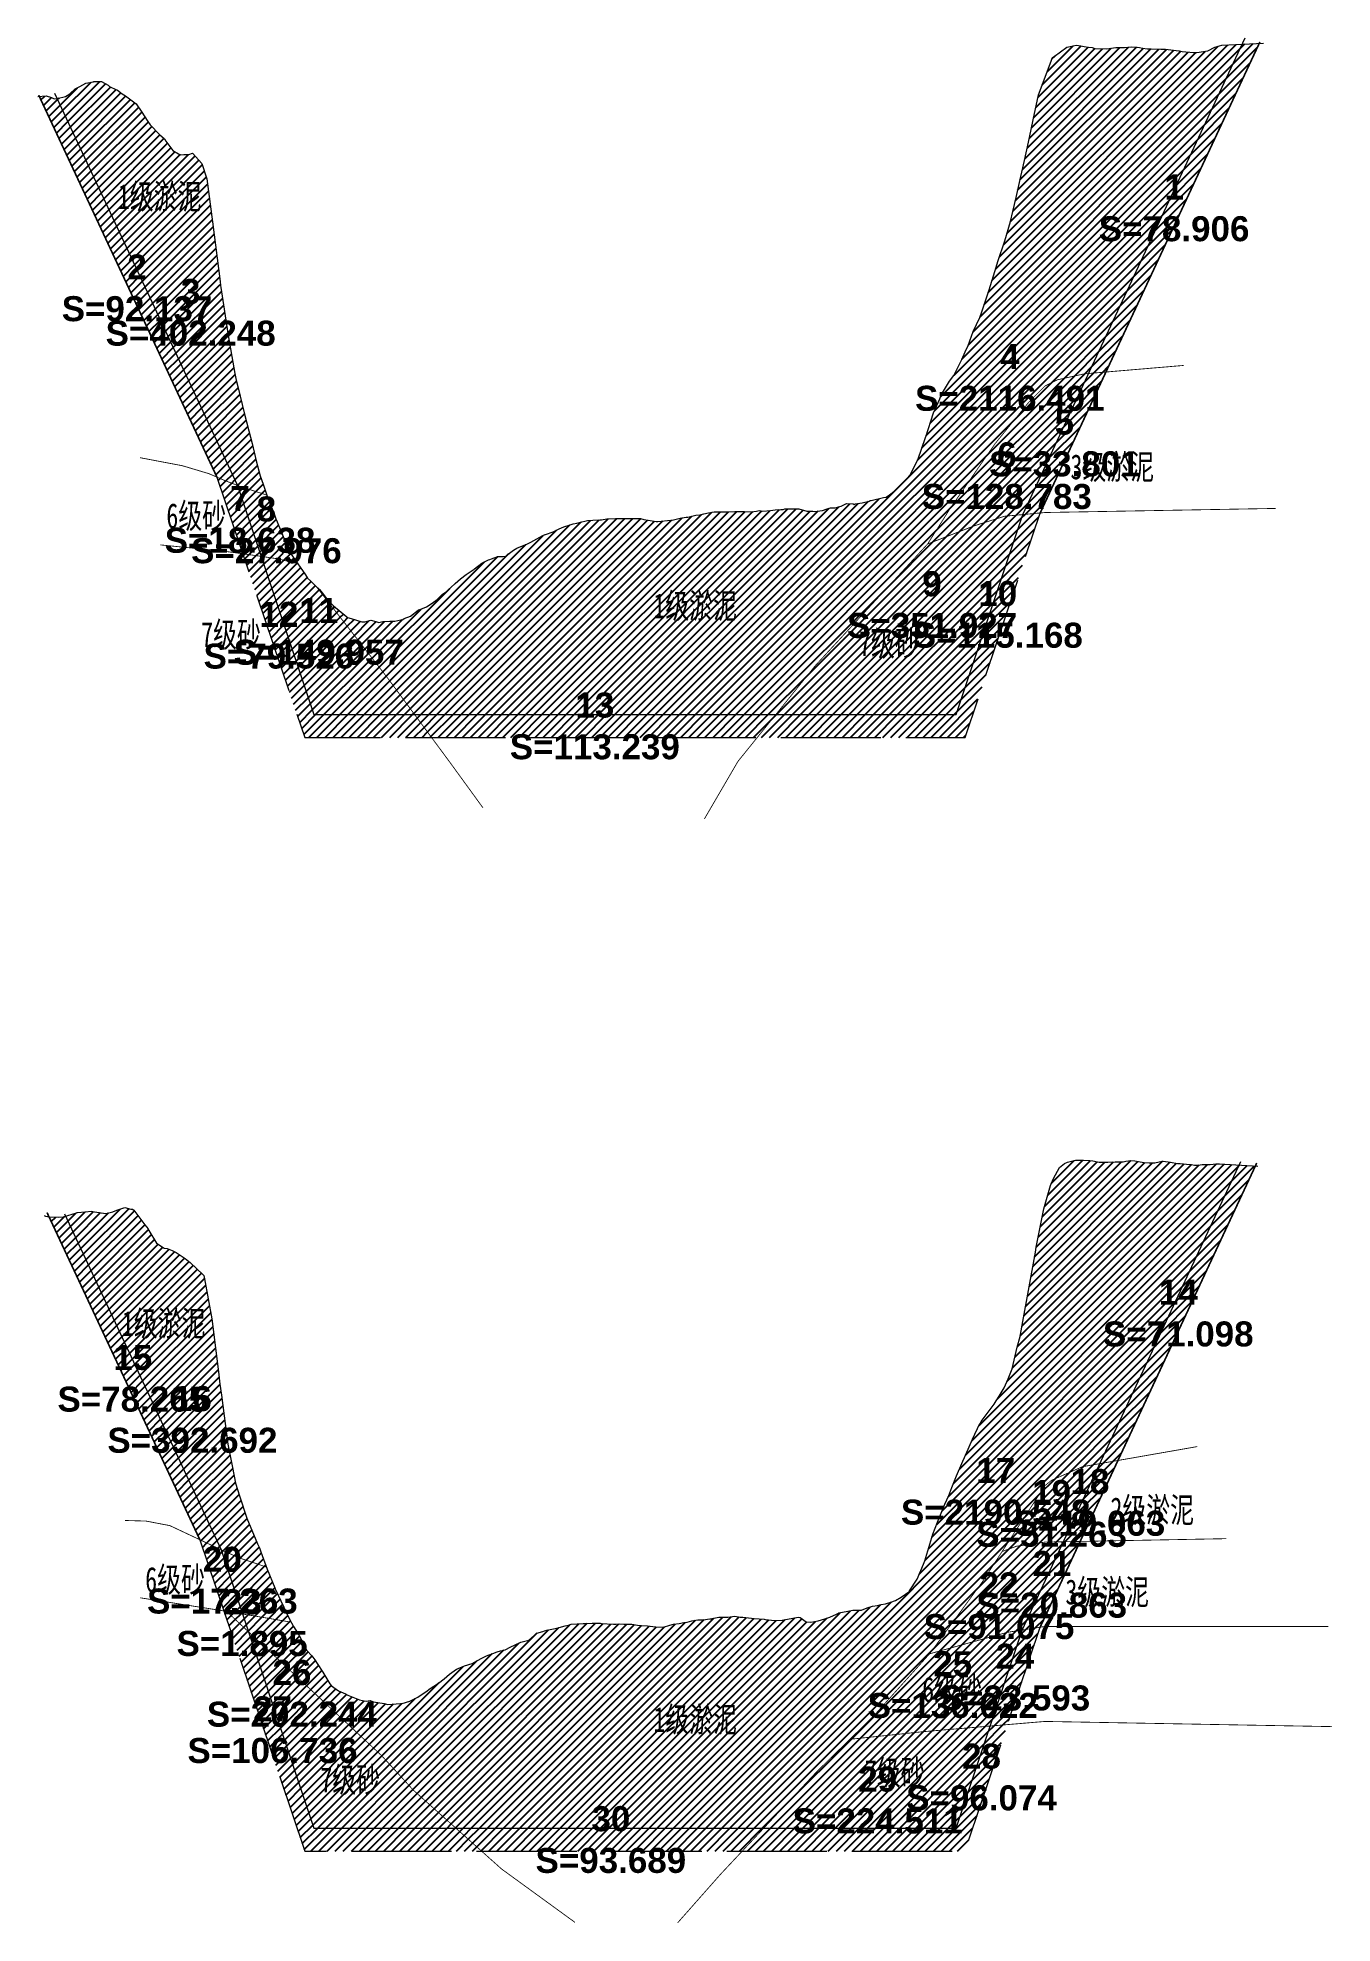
# Model space of a CAD drawing. Extents: x 1318 to 1474, y -1601 to -1375.
import ezdxf
from ezdxf.enums import TextEntityAlignment as Align

# ---------------------------------------------------------------- set-up
doc = ezdxf.new("R2010")
doc.units = 0
doc.header["$MEASUREMENT"] = 0
doc.linetypes.add('ACAD_ISO02W100', pattern=[15, 12, -3])
doc.linetypes.add('ACAD_ISO05W100', pattern=[33, 24, -3, 0, -3, 0, -3])
for name, color, linetype in [('地质分层', 6, 'CONTINUOUS'), ('开挖线', 4, 'CONTINUOUS'), ('断面线', 5, 'CONTINUOUS'), ('超挖线', 3, 'CONTINUOUS')]:
    doc.layers.add(name, color=color, linetype=linetype)
doc.styles.get("Standard").update_dxf_attribs({"font": 'txt', "height": 2.5})
doc.styles.add('仿宋GB2312', font='仿宋_GB2312.ttf', dxfattribs={"width": 0.7, "height": 2.5})
doc.styles.add('仿宋体', font='仿宋_GB2312.ttf', dxfattribs={"width": 0.8})

msp = doc.modelspace()

# ---------------------------------------------------------------- hatches: boundary and pattern name
at = {"layer": 'AA_填充算量层', "true_color": 0xffd700}
h = msp.add_hatch(dxfattribs=at)
h.set_pattern_fill('ANSI31', scale=5.482508)
h.paths.add_polyline_path([(1360.3, -1451.56), (1351.7, -1440.55), (1352.17, -1441), (1352.65, -1441.6), (1353.27, -1442.4), (1353.86, -1442.95), (1355.44, -1444.3), (1355.55, -1444.35), (1355.97, -1444.5), (1357.25, -1444.9), (1357.61, -1444.9), (1358.35, -1444.7), (1358.94, -1444.85), (1359.3, -1444.95), (1359.77, -1444.85), (1360.63, -1444.8), (1361.2, -1444.8), (1361.94, -1444.65), (1362.15, -1444.6), (1362.32, -1444.5), (1363.1, -1444.2), (1364.01, -1443.5), (1364.05, -1443.45), (1364.11, -1443.45), (1365, -1443.1), (1365.7, -1442.65), (1366.28, -1442.2), (1366.9, -1441.6), (1367.39, -1441.25), (1368.45, -1440.3), (1369.08, -1439.75), (1369.75, -1439.2), (1370.62, -1438.65), (1370.7, -1438.6), (1370.77, -1438.55), (1371.65, -1437.85), (1372.46, -1437.45), (1372.6, -1437.4), (1372.79, -1437.35), (1373.55, -1437.05), (1374.15, -1437.05), (1374.5, -1437), (1374.96, -1436.65), (1375.45, -1436.3), (1375.84, -1436.05), (1377.13, -1435.55), (1377.53, -1435.35), (1378.96, -1434.55), (1379.22, -1434.4), (1379.25, -1434.4), (1379.29, -1434.4), (1380.2, -1434.1), (1380.91, -1433.75), (1381.46, -1433.5), (1382.1, -1433.3), (1382.6, -1433.15), (1383.05, -1433.05), (1383.63, -1432.9), (1384, -1432.8), (1384.29, -1432.75), (1384.95, -1432.7), (1385.8, -1432.65), (1385.98, -1432.65), (1386.63, -1432.55), (1387.67, -1432.5), (1387.8, -1432.5), (1387.97, -1432.5), (1389.36, -1432.5), (1390.14, -1432.5), (1390.65, -1432.5), (1391.05, -1432.6), (1391.6, -1432.7), (1392.31, -1432.8), (1392.55, -1432.85), (1392.75, -1432.85), (1394.29, -1432.7), (1394.44, -1432.7), (1394.48, -1432.7), (1395.4, -1432.45), (1396.13, -1432.35), (1396.35, -1432.35), (1396.65, -1432.25), (1397.3, -1432.1), (1397.82, -1432.05), (1398.25, -1431.95), (1398.81, -1431.8), (1399.51, -1431.7), (1400.98, -1431.7), (1401.2, -1431.7), (1401.96, -1431.65), (1402.89, -1431.65), (1403, -1431.65), (1403.15, -1431.65), (1403.95, -1431.7), (1404.58, -1431.6), (1404.9, -1431.55), (1405.32, -1431.6), (1406.27, -1431.55), (1406.8, -1431.45), (1407.49, -1431.4), (1407.75, -1431.4), (1407.96, -1431.35), (1409.62, -1431.35), (1409.65, -1431.35), (1409.65, -1431.35), (1409.66, -1431.35), (1410.6, -1431.6), (1411.34, -1431.6), (1411.55, -1431.65), (1411.83, -1431.6), (1412.5, -1431.55), (1413.03, -1431.35), (1413.45, -1431.2), (1414, -1431.2), (1414.72, -1431), (1415.35, -1430.7), (1416.17, -1430.75), (1416.3, -1430.8), (1416.41, -1430.75), (1417.25, -1430.6), (1418.1, -1430.4), (1418.2, -1430.35), (1418.33, -1430.35), (1419.79, -1430), (1420.1, -1429.95), (1420.5, -1429.65), (1421.05, -1429.25), (1421.48, -1428.85), (1422.67, -1427.65), (1422.95, -1427.35), (1423.17, -1426.95), (1423.9, -1425.45), (1424.84, -1422.8), (1424.85, -1422.75), (1424.86, -1422.7), (1425.8, -1419.85), (1426.56, -1418.15), (1426.75, -1417.6), (1427.01, -1417.25), (1427.7, -1416.05), (1428.25, -1415.35), (1429.18, -1413.45), (1429.6, -1412.5), (1429.94, -1411.75), (1430.55, -1410.1), (1431.35, -1408.4), (1431.63, -1407.6), (1432.45, -1405.1), (1433.32, -1402.35), (1433.52, -1401.7), (1434.35, -1399.2), (1435.01, -1396.9), (1435.3, -1395.7), (1435.69, -1394), (1436.25, -1391.5), (1436.7, -1389.6), (1437.2, -1387.4), (1437.85, -1384.15), (1438.39, -1381.7), (1440.02, -1377.35), (1440.05, -1377.25), (1440.08, -1377.25), (1440.28, -1377.1), (1441.77, -1376), (1442.19, -1375.9), (1442.91, -1375.75), (1443.46, -1375.85), (1443.86, -1375.9), (1444.36, -1376), (1444.81, -1376.05), (1445.15, -1376.15), (1446.53, -1376.2), (1446.84, -1376.15), (1447.66, -1376.05), (1448.53, -1376.05), (1448.7, -1376.05), (1449.56, -1375.95), (1450.22, -1376), (1450.51, -1376.05), (1450.87, -1376.1), (1451.46, -1376.2), (1451.91, -1376.2), (1453.04, -1376.25), (1453.6, -1376.25), (1455.21, -1376.45), (1455.29, -1376.45), (1455.6, -1376.5), (1456.98, -1376.65), (1457.38, -1376.65), (1458.67, -1376.45), (1459.54, -1376), (1460.37, -1375.75), (1462.81, -1375.63), (1444.38, -1415.12), (1443.86, -1415.16), (1440.66, -1415.87), (1439.17, -1416.61), (1437.19, -1418.59), (1433.16, -1423.55), (1427.84, -1431.22), (1425.09, -1435.55), (1411.63, -1450.13), (1406.89, -1456), (1363.58, -1456)])
at = {"layer": 'AA_填充算量层', "true_color": 0xff6464}
h = msp.add_hatch(dxfattribs=at)
h.set_pattern_fill('ANSI31', scale=5.482508)
h.paths.add_polyline_path([(1446.46, -1414.94), (1444.38, -1415.12), (1462.81, -1375.63), (1464.86, -1375.52)])
at = {"layer": 'AA_填充算量层', "true_color": 0x6464ff}
h = msp.add_hatch(dxfattribs=at)
h.set_pattern_fill('ANSI31', scale=5.482508)
h.paths.add_polyline_path([(1342.87, -1428.73), (1342.34, -1428.53), (1342.34, -1428.53), (1320.7, -1382.15), (1320.73, -1382.15), (1321.74, -1381.9), (1322.25, -1381.6), (1322.9, -1381), (1323.44, -1380.7), (1324.15, -1380.3), (1325.07, -1380.15), (1325.1, -1380.1), (1325.13, -1380.1), (1326.05, -1380.1), (1326.82, -1380.55), (1327, -1380.7), (1327.24, -1380.85), (1327.95, -1381.15), (1328.51, -1381.6), (1328.9, -1381.85), (1329.41, -1382.2), (1330.2, -1382.8), (1330.8, -1383.65), (1331.58, -1384.9), (1331.89, -1385.3), (1332.98, -1386.45), (1333.58, -1387), (1333.75, -1387.25), (1334.6, -1388.4), (1335.27, -1388.8), (1335.55, -1388.9), (1335.92, -1388.85), (1336.5, -1388.85), (1336.96, -1388.7), (1338.08, -1389.95), (1338.65, -1391.8), (1339.35, -1396.95), (1340.25, -1404.1), (1340.3, -1404.55), (1340.34, -1404.8), (1341.25, -1410.8), (1342.03, -1415.1), (1342.2, -1415.9), (1342.42, -1416.85), (1343.15, -1419.85), (1343.72, -1422), (1344.1, -1423.5), (1344.59, -1425.6), (1345.05, -1427.4), (1345.41, -1428.4), (1345.87, -1429.69)])
at = {"layer": 'AA_填充算量层', "true_color": 0x64ff64}
h = msp.add_hatch(dxfattribs=at)
h.set_pattern_fill('ANSI31', scale=5.482508)
h.paths.add_polyline_path([(1340.83, -1427.95), (1339.88, -1427.54), (1339.88, -1427.54), (1318.58, -1381.89), (1319.4, -1381.85), (1320.05, -1382.05), (1320.35, -1382.2), (1320.7, -1382.15), (1342.34, -1428.53), (1342.34, -1428.53)])
at = {"layer": 'AA_填充算量层', "true_color": 0xff64ff}
h = msp.add_hatch(dxfattribs=at)
h.set_pattern_fill('ANSI31', scale=5.482508)
h.paths.add_polyline_path([(1438.58, -1431.83), (1436.49, -1432.03), (1436.49, -1432.03), (1444.38, -1415.12), (1446.46, -1414.94)])
at = {"layer": 'AA_填充算量层', "true_color": 0x00ffff}
h = msp.add_hatch(dxfattribs=at)
h.set_pattern_fill('ANSI31', scale=5.482508)
h.paths.add_polyline_path([(1430.75, -1433.35), (1425.09, -1435.55), (1427.84, -1431.22), (1433.16, -1423.55), (1437.19, -1418.59), (1439.17, -1416.61), (1440.66, -1415.87), (1443.86, -1415.16), (1444.38, -1415.12), (1436.49, -1432.03), (1436.49, -1432.03), (1434.31, -1432.23)])
at = {"layer": 'AA_填充算量层', "true_color": 0xff6464}
h = msp.add_hatch(dxfattribs=at)
h.set_pattern_fill('ANSI31', scale=5.482508)
h.paths.add_polyline_path([(1339.88, -1427.54), (1340.83, -1427.95), (1342.34, -1428.53), (1345.18, -1437.03), (1345.03, -1437.01), (1342.98, -1436.72)])
at = {"layer": 'AA_填充算量层', "true_color": 0x64ff64}
h = msp.add_hatch(dxfattribs=at)
h.set_pattern_fill('ANSI31', scale=5.482508)
h.paths.add_polyline_path([(1342.34, -1428.53), (1342.87, -1428.73), (1345.87, -1429.69), (1346, -1430.05), (1346.76, -1431.95), (1346.95, -1432.55), (1347.1, -1432.9), (1347.9, -1434.85), (1348.79, -1436.8), (1348.85, -1436.9), (1348.93, -1437), (1349.54, -1437.88), (1347.15, -1437.33), (1345.18, -1437.03)])
at = {"layer": 'AA_填充算量层', "true_color": 0xffd700}
h = msp.add_hatch(dxfattribs=at)
h.set_pattern_fill('ANSI31', scale=5.482508)
h.paths.add_polyline_path([(1404.67, -1458.75), (1406.89, -1456), (1428.5, -1456), (1436.49, -1432.03), (1438.58, -1431.83), (1438.57, -1431.86), (1429.58, -1458.75)])
at = {"layer": 'AA_填充算量层', "true_color": 0x6464ff}
h = msp.add_hatch(dxfattribs=at)
h.set_pattern_fill('ANSI31', scale=5.482508)
h.paths.add_polyline_path([(1406.89, -1456), (1411.63, -1450.13), (1425.09, -1435.55), (1430.75, -1433.35), (1434.31, -1432.23), (1436.49, -1432.03), (1428.5, -1456)])
at = {"layer": 'AA_填充算量层', "true_color": 0x00ffff}
h = msp.add_hatch(dxfattribs=at)
h.set_pattern_fill('ANSI31', scale=5.482508)
h.paths.add_polyline_path([(1363.58, -1456), (1365.62, -1458.75), (1350.42, -1458.75), (1342.98, -1436.72), (1345.03, -1437.01), (1345.18, -1437.03), (1351.5, -1456)])
at = {"layer": 'AA_填充算量层', "true_color": 0xff64ff}
h = msp.add_hatch(dxfattribs=at)
h.set_pattern_fill('ANSI31', scale=5.482508)
h.paths.add_polyline_path([(1351.7, -1440.55), (1360.3, -1451.56), (1363.58, -1456), (1351.5, -1456), (1345.18, -1437.03), (1347.15, -1437.33), (1349.54, -1437.88), (1350.48, -1439.25), (1350.75, -1439.65), (1351.1, -1439.95)])
at = {"layer": 'AA_填充算量层', "true_color": 0xff6464}
h = msp.add_hatch(dxfattribs=at)
h.set_pattern_fill('ANSI31', scale=5.482508)
h.paths.add_polyline_path([(1365.62, -1458.75), (1363.58, -1456), (1406.89, -1456), (1404.67, -1458.75)])
at = {"layer": 'AA_填充算量层', "true_color": 0xff64ff}
h = msp.add_hatch(dxfattribs=at)
h.set_pattern_fill('ANSI31', scale=5.482508)
h.paths.add_polyline_path([(1359.61, -1580.78), (1343.64, -1565.93), (1342.94, -1563.82), (1344.28, -1564.04), (1348.79, -1564.8), (1349.08, -1565.3), (1349.72, -1566.4), (1350.22, -1567.3), (1350.67, -1568.2), (1351.25, -1568.85), (1351.62, -1569.3), (1351.91, -1569.75), (1352.57, -1570.8), (1353.42, -1572.2), (1353.6, -1572.45), (1354.47, -1573.05), (1355.29, -1573.4), (1355.59, -1573.55), (1356.98, -1574.1), (1357.32, -1574.2), (1357.76, -1574.25), (1358.27, -1574.2), (1358.67, -1574.35), (1359.93, -1574.55), (1360.36, -1574.65), (1361.89, -1574.55), (1362.05, -1574.55), (1362.07, -1574.55), (1362.1, -1574.55), (1363.02, -1574.25), (1363.74, -1573.9), (1363.97, -1573.8), (1364.26, -1573.6), (1364.92, -1573.15), (1365.43, -1572.75), (1366.43, -1572.1), (1367.12, -1571.6), (1367.77, -1571.05), (1368.6, -1570.45), (1368.72, -1570.4), (1368.81, -1570.35), (1369.55, -1570.05), (1370.5, -1569.75), (1370.77, -1569.6), (1371.57, -1569.15), (1372.19, -1568.85), (1372.52, -1568.7), (1372.94, -1568.55), (1373.47, -1568.35), (1373.88, -1568.25), (1374.42, -1568.1), (1375.11, -1567.75), (1375.57, -1567.55), (1376.32, -1567.2), (1377.26, -1566.95), (1377.27, -1566.95), (1377.28, -1566.95), (1378.22, -1566.1), (1378.95, -1565.9), (1379.17, -1565.85), (1379.45, -1565.75), (1380.64, -1565.5), (1381.62, -1565.25), (1382.02, -1565.15), (1382.34, -1565.05), (1383.79, -1564.95), (1383.92, -1564.95), (1384.03, -1564.95), (1384.87, -1564.9), (1385.72, -1564.9), (1385.82, -1564.9), (1385.95, -1564.95), (1387.41, -1565.05), (1387.72, -1565.05), (1388.12, -1565), (1388.67, -1565.05), (1389.1, -1565.05), (1389.62, -1565.05), (1390.29, -1565.15), (1390.79, -1565.2), (1391.52, -1565.25), (1392.46, -1565.35), (1392.48, -1565.35), (1393.42, -1565.4), (1394.17, -1565.15), (1394.63, -1565.05), (1395.32, -1564.95), (1395.86, -1564.85), (1396.27, -1564.8), (1396.8, -1564.65), (1397.55, -1564.5), (1398.17, -1564.5), (1398.97, -1564.4), (1399.12, -1564.4), (1399.24, -1564.35), (1400.07, -1564.2), (1400.93, -1564.2), (1401.02, -1564.2), (1401.14, -1564.2), (1401.97, -1564.1), (1402.62, -1564.2), (1402.92, -1564.2), (1403.31, -1564.25), (1404.31, -1564.35), (1405.48, -1564.45), (1405.77, -1564.5), (1406, -1564.5), (1406.72, -1564.6), (1407.64, -1564.55), (1407.67, -1564.55), (1407.69, -1564.55), (1407.86, -1564.5), (1409.38, -1564.25), (1409.57, -1564.2), (1409.81, -1564.25), (1410.52, -1564.75), (1411.07, -1564.8), (1411.98, -1564.65), (1412.76, -1564.4), (1413.37, -1564.2), (1414.15, -1563.85), (1414.32, -1563.75), (1414.45, -1563.7), (1415.53, -1563.5), (1416.14, -1563.35), (1416.32, -1563.35), (1417.17, -1563.35), (1417.84, -1563.1), (1418.49, -1562.9), (1419.07, -1562.8), (1419.53, -1562.7), (1420.02, -1562.6), (1420.66, -1562.4), (1421.22, -1562.2), (1421.92, -1561.8), (1422.83, -1561.15), (1422.87, -1561.1), (1422.91, -1561.05), (1423.82, -1559.65), (1424.6, -1557.85), (1424.77, -1557.45), (1425, -1556.65), (1425.72, -1554.25), (1426.29, -1552.8), (1427.16, -1550.65), (1427.62, -1549.6), (1427.98, -1548.65), (1428.57, -1547.25), (1429.33, -1545.5), (1429.52, -1545.05), (1429.67, -1544.7), (1430.47, -1542.85), (1431.36, -1541), (1431.42, -1540.9), (1431.5, -1540.75), (1433.05, -1538.65), (1433.32, -1538.25), (1433.67, -1537.7), (1434.27, -1536.7), (1434.74, -1535.65), (1435.22, -1534.45), (1435.84, -1531.85), (1436.17, -1530.55), (1436.43, -1529.2), (1438.01, -1520.45), (1438.12, -1519.85), (1439.02, -1515.25), (1439.81, -1512.45), (1440.18, -1511.6), (1440.92, -1510.3), (1441.5, -1509.8), (1441.87, -1509.65), (1442.35, -1509.55), (1442.82, -1509.4), (1443.19, -1509.4), (1443.77, -1509.4), (1444.52, -1509.45), (1444.88, -1509.5), (1445.67, -1509.65), (1446.57, -1509.65), (1446.69, -1509.65), (1447.57, -1509.6), (1448.26, -1509.6), (1448.52, -1509.6), (1448.85, -1509.55), (1449.47, -1509.45), (1449.95, -1509.5), (1451.02, -1509.7), (1451.64, -1509.75), (1452.32, -1509.75), (1453.19, -1509.55), (1453.27, -1509.55), (1453.34, -1509.55), (1454.22, -1509.65), (1455.03, -1509.8), (1455.17, -1509.8), (1455.36, -1509.8), (1456.12, -1509.9), (1456.72, -1509.95), (1457.07, -1510), (1457.53, -1510), (1458.02, -1509.95), (1458.41, -1509.95), (1458.97, -1509.95), (1459.7, -1509.85), (1460.1, -1509.85), (1462.43, -1510), (1445.73, -1545.8), (1443.66, -1546.16), (1439.96, -1547.79), (1439.17, -1548.42), (1434.01, -1556.33), (1431.65, -1559.97), (1425.33, -1568.59), (1418.63, -1576.03), (1415.77, -1578.84), (1411.74, -1582.78), (1405.44, -1589.5), (1368.54, -1589.5), (1363.41, -1584.92)])
at = {"layer": 'AA_填充算量层', "true_color": 0x64ff64}
h = msp.add_hatch(dxfattribs=at)
h.set_pattern_fill('ANSI31', scale=5.482508)
h.paths.add_polyline_path([(1447.9, -1545.42), (1445.73, -1545.8), (1462.43, -1510), (1464.38, -1510.12)])
at = {"layer": 'AA_填充算量层', "true_color": 0x6464ff}
h = msp.add_hatch(dxfattribs=at)
h.set_pattern_fill('ANSI31', scale=5.482508)
h.paths.add_polyline_path([(1340.37, -1556.12), (1337.83, -1554.91), (1319.74, -1516.2), (1319.79, -1516.2), (1320.89, -1516.25), (1321.48, -1516.2), (1321.71, -1516.13)])
at = {"layer": 'AA_填充算量层', "true_color": 0xffd700}
h = msp.add_hatch(dxfattribs=at)
h.set_pattern_fill('ANSI31', scale=5.482508)
h.paths.add_polyline_path([(1344.28, -1564.04), (1342.94, -1563.82), (1340.37, -1556.12), (1340.37, -1556.12), (1321.71, -1516.13), (1323.05, -1515.75), (1323.12, -1515.7), (1323.17, -1515.7), (1324.07, -1515.6), (1324.86, -1515.55), (1325.22, -1515.6), (1326.55, -1515.8), (1327.39, -1515.6), (1327.87, -1515.4), (1328.24, -1515.3), (1328.82, -1515.1), (1329.56, -1515.3), (1329.77, -1515.3), (1329.93, -1515.4), (1331.24, -1517.15), (1331.62, -1517.65), (1331.73, -1517.85), (1332.62, -1519.35), (1333.31, -1519.8), (1333.57, -1519.95), (1333.9, -1520), (1334.52, -1520.25), (1335, -1520.5), (1336.07, -1521.2), (1336.69, -1521.7), (1338.24, -1523.15), (1338.32, -1523.25), (1338.38, -1523.65), (1339.27, -1528.45), (1340.07, -1534.8), (1340.22, -1536.25), (1340.41, -1537.6), (1341.17, -1543.45), (1341.76, -1546.25), (1342.12, -1548.15), (1342.58, -1549.65), (1343.45, -1552.35), (1344.74, -1555.4), (1344.97, -1555.9), (1345.14, -1556.35), (1345.92, -1558.45), (1346.84, -1560.7), (1346.87, -1560.8), (1346.91, -1560.9), (1348.53, -1564.35), (1348.79, -1564.8)])
at = {"layer": 'AA_填充算量层', "true_color": 0xff6464}
h = msp.add_hatch(dxfattribs=at)
h.set_pattern_fill('ANSI31', scale=5.482508)
h.paths.add_polyline_path([(1434.01, -1556.33), (1439.17, -1548.42), (1439.96, -1547.79), (1443.66, -1546.16), (1445.73, -1545.8), (1441.36, -1555.16), (1439.17, -1555.2), (1435.74, -1555.7)])
at = {"layer": 'AA_填充算量层', "true_color": 0x00ffff}
h = msp.add_hatch(dxfattribs=at)
h.set_pattern_fill('ANSI31', scale=5.482508)
h.paths.add_polyline_path([(1445.73, -1545.8), (1447.9, -1545.42), (1443.38, -1555.12), (1441.36, -1555.16)])
at = {"layer": 'AA_填充算量层', "true_color": 0x64ff64}
h = msp.add_hatch(dxfattribs=at)
h.set_pattern_fill('ANSI31', scale=5.482508)
h.paths.add_polyline_path([(1337.83, -1554.91), (1340.37, -1556.12), (1340.37, -1556.12), (1342.94, -1563.82), (1341.04, -1563.51), (1340.83, -1563.47), (1340.71, -1563.46)])
at = {"layer": 'AA_填充算量层', "true_color": 0xffd700}
h = msp.add_hatch(dxfattribs=at)
h.set_pattern_fill('ANSI31', scale=5.482508)
h.paths.add_polyline_path([(1434.64, -1566.02), (1425.33, -1568.59), (1431.65, -1559.97), (1434.01, -1556.33), (1435.74, -1555.7), (1439.17, -1555.2), (1441.36, -1555.16), (1436.42, -1565.74)])
at = {"layer": 'AA_填充算量层', "true_color": 0x6464ff}
h = msp.add_hatch(dxfattribs=at)
h.set_pattern_fill('ANSI31', scale=5.482508)
h.paths.add_polyline_path([(1438.58, -1565.4), (1436.42, -1565.74), (1441.36, -1555.16), (1443.38, -1555.12)])
h = msp.add_hatch(dxfattribs=at)
h.set_pattern_fill('ANSI31', scale=5.482508)
h.paths.add_polyline_path([(1341.04, -1563.51), (1343.64, -1565.93), (1351.5, -1589.5), (1368.54, -1589.5), (1371.62, -1592.25), (1350.42, -1592.25), (1340.71, -1563.46), (1340.83, -1563.47)])
at = {"layer": 'AA_填充算量层', "true_color": 0xff64ff}
h = msp.add_hatch(dxfattribs=at)
h.set_pattern_fill('ANSI31', scale=5.482508)
h.paths.add_polyline_path([(1343.64, -1565.93), (1341.04, -1563.51), (1342.94, -1563.82)])
at = {"layer": 'AA_填充算量层', "true_color": 0x64ff64}
h = msp.add_hatch(dxfattribs=at)
h.set_pattern_fill('ANSI31', scale=5.482508)
h.paths.add_polyline_path([(1343.64, -1565.93), (1359.61, -1580.78), (1363.41, -1584.92), (1368.54, -1589.5), (1351.5, -1589.5)])
at = {"layer": 'AA_填充算量层', "true_color": 0xff6464}
h = msp.add_hatch(dxfattribs=at)
h.set_pattern_fill('ANSI31', scale=5.482508)
h.paths.add_polyline_path([(1415.77, -1578.84), (1418.63, -1576.03), (1425.33, -1568.59), (1434.64, -1566.02), (1436.42, -1565.74), (1436.42, -1565.74), (1432.58, -1577.25), (1424.52, -1577.93)])
at = {"layer": 'AA_填充算量层', "true_color": 0x00ffff}
h = msp.add_hatch(dxfattribs=at)
h.set_pattern_fill('ANSI31', scale=5.482508)
h.paths.add_polyline_path([(1436.42, -1565.74), (1438.58, -1565.4), (1438.58, -1565.4), (1434.67, -1577.08), (1432.58, -1577.25), (1436.42, -1565.74)])
at = {"layer": 'AA_填充算量层', "true_color": 0xffd700}
h = msp.add_hatch(dxfattribs=at)
h.set_pattern_fill('ANSI31', scale=5.482508)
h.paths.add_polyline_path([(1402.86, -1592.25), (1405.44, -1589.5), (1428.5, -1589.5), (1432.58, -1577.25), (1434.67, -1577.08), (1429.58, -1592.25)])
at = {"layer": 'AA_填充算量层', "true_color": 0xff64ff}
h = msp.add_hatch(dxfattribs=at)
h.set_pattern_fill('ANSI31', scale=5.482508)
h.paths.add_polyline_path([(1405.44, -1589.5), (1411.74, -1582.78), (1415.77, -1578.84), (1424.52, -1577.93), (1432.58, -1577.25), (1428.5, -1589.5)])
at = {"layer": 'AA_填充算量层', "true_color": 0x00ffff}
h = msp.add_hatch(dxfattribs=at)
h.set_pattern_fill('ANSI31', scale=5.482508)
h.paths.add_polyline_path([(1371.62, -1592.25), (1368.54, -1589.5), (1405.44, -1589.5), (1402.86, -1592.25)])

# ---------------------------------------------------------------- linework, layer by layer
at = {"layer": '地质分层', "linetype": 'ACAD_ISO05W100', "lineweight": 5, "const_width": 0.1, "flags": 128}
for points in [[(1425.09, -1435.55), (1427.84, -1431.22), (1433.16, -1423.55), (1437.19, -1418.59), (1439.17, -1416.61), (1440.66, -1415.87), (1443.86, -1415.16), (1455.78, -1414.15)], [(1330.67, -1425.21), (1335.73, -1426.17), (1338.91, -1427.12), (1340.83, -1427.95), (1342.87, -1428.73), (1345.87, -1429.69)], [(1398.33, -1468.5), (1402.35, -1461.61), (1411.63, -1450.13), (1425.09, -1435.55), (1430.75, -1433.35), (1434.31, -1432.23), (1439.17, -1431.78), (1466.83, -1431.29)], [(1333.08, -1435.66), (1340.83, -1436.43), (1345.03, -1437.01), (1347.15, -1437.33), (1349.55, -1437.89)], [(1351.7, -1440.55), (1360.3, -1451.56), (1367.75, -1461.64), (1371.77, -1467.17)], [(1425.33, -1568.59), (1431.65, -1559.97), (1439.17, -1548.42), (1439.96, -1547.79), (1443.66, -1546.16), (1457.43, -1543.75)], [(1328.84, -1552.61), (1331.38, -1552.68), (1334.25, -1553.23), (1340.83, -1556.33), (1342.65, -1557.13), (1345.78, -1558.18)], [(1434.01, -1556.33), (1435.74, -1555.7), (1439.17, -1555.2), (1460.92, -1554.79)], [(1330.69, -1561.88), (1340.83, -1563.47), (1344.28, -1564.04), (1348.79, -1564.8)], [(1341.04, -1563.51), (1359.61, -1580.78), (1363.41, -1584.92), (1374.01, -1594.39), (1382.81, -1600.79)], [(1395.11, -1600.85), (1400.26, -1595.02), (1411.74, -1582.78), (1418.63, -1576.03), (1425.33, -1568.59), (1434.64, -1566.02), (1439.17, -1565.31), (1473.13, -1565.32)], [(1415.77, -1578.84), (1424.52, -1577.93), (1439.17, -1576.7), (1473.56, -1577.32)]]:
    msp.add_lwpolyline(points, dxfattribs=at)
at = {"layer": '开挖线', "linetype": 'Continuous', "lineweight": 5, "flags": 128}
for points in [[(1320.4, -1381.52), (1342.34, -1428.53), (1351.5, -1456), (1428.5, -1456), (1436.49, -1432.03), (1463.17, -1374.86)], [(1321.59, -1515.86), (1340.37, -1556.12), (1351.5, -1589.5), (1428.5, -1589.5), (1436.42, -1565.74), (1462.63, -1509.57)]]:
    msp.add_lwpolyline(points, dxfattribs=at)
at = {"layer": '断面线', "color": 5, "linetype": 'Continuous', "lineweight": 5}
for points in [[(1318.39, -1381.9), (1319.4, -1381.85), (1320.05, -1382.05), (1320.35, -1382.2), (1320.73, -1382.15), (1321.74, -1381.9), (1322.25, -1381.6), (1322.9, -1381), (1323.44, -1380.7), (1324.15, -1380.3), (1325.07, -1380.15), (1325.1, -1380.1), (1325.13, -1380.1), (1326.05, -1380.1), (1326.82, -1380.55), (1327, -1380.7), (1327.24, -1380.85), (1327.95, -1381.15), (1328.51, -1381.6), (1328.9, -1381.85), (1329.41, -1382.2), (1330.2, -1382.8), (1330.8, -1383.65), (1331.58, -1384.9), (1331.89, -1385.3), (1332.98, -1386.45), (1333.58, -1387), (1333.75, -1387.25), (1334.6, -1388.4), (1335.27, -1388.8), (1335.55, -1388.9), (1335.92, -1388.85), (1336.5, -1388.85), (1336.96, -1388.7), (1338.08, -1389.95), (1338.65, -1391.8), (1339.35, -1396.95), (1340.25, -1404.1), (1340.3, -1404.55), (1340.34, -1404.8), (1341.25, -1410.8), (1342.03, -1415.1), (1342.2, -1415.9), (1342.42, -1416.85), (1343.15, -1419.85), (1343.72, -1422), (1344.1, -1423.5), (1344.59, -1425.6), (1345.05, -1427.4), (1345.41, -1428.4), (1346, -1430.05), (1346.76, -1431.95), (1346.95, -1432.55), (1347.1, -1432.9), (1347.9, -1434.85), (1348.79, -1436.8), (1348.85, -1436.9), (1348.93, -1437), (1350.48, -1439.25), (1350.75, -1439.65), (1351.1, -1439.95), (1351.7, -1440.55), (1352.17, -1441), (1352.65, -1441.6), (1353.27, -1442.4), (1353.86, -1442.95), (1355.44, -1444.3), (1355.55, -1444.35), (1355.97, -1444.5), (1357.25, -1444.9), (1357.61, -1444.9), (1358.35, -1444.7), (1358.94, -1444.85), (1359.3, -1444.95), (1359.77, -1444.85), (1360.63, -1444.8), (1361.2, -1444.8), (1361.94, -1444.65), (1362.15, -1444.6), (1362.32, -1444.5), (1363.1, -1444.2), (1364.01, -1443.5), (1364.05, -1443.45), (1364.11, -1443.45), (1365, -1443.1), (1365.7, -1442.65), (1366.28, -1442.2), (1366.9, -1441.6), (1367.39, -1441.25), (1368.45, -1440.3), (1369.08, -1439.75), (1369.75, -1439.2), (1370.62, -1438.65), (1370.7, -1438.6), (1370.77, -1438.55), (1371.65, -1437.85), (1372.46, -1437.45), (1372.6, -1437.4), (1372.79, -1437.35), (1373.55, -1437.05), (1374.15, -1437.05), (1374.5, -1437), (1374.96, -1436.65), (1375.45, -1436.3), (1375.84, -1436.05), (1377.13, -1435.55), (1377.53, -1435.35), (1378.96, -1434.55), (1379.22, -1434.4), (1379.25, -1434.4), (1379.29, -1434.4), (1380.2, -1434.1), (1380.91, -1433.75), (1381.46, -1433.5), (1382.1, -1433.3), (1382.6, -1433.15), (1383.05, -1433.05), (1383.63, -1432.9), (1384, -1432.8), (1384.29, -1432.75), (1384.95, -1432.7), (1385.8, -1432.65), (1385.98, -1432.65), (1386.63, -1432.55), (1387.67, -1432.5), (1387.8, -1432.5), (1387.97, -1432.5), (1389.36, -1432.5), (1390.14, -1432.5), (1390.65, -1432.5), (1391.05, -1432.6), (1391.6, -1432.7), (1392.31, -1432.8), (1392.55, -1432.85), (1392.75, -1432.85), (1394.29, -1432.7), (1394.44, -1432.7), (1394.48, -1432.7), (1395.4, -1432.45), (1396.13, -1432.35), (1396.35, -1432.35), (1396.65, -1432.25), (1397.3, -1432.1), (1397.82, -1432.05), (1398.25, -1431.95), (1398.81, -1431.8), (1399.51, -1431.7), (1400.98, -1431.7), (1401.2, -1431.7), (1401.96, -1431.65), (1402.89, -1431.65), (1403, -1431.65), (1403.15, -1431.65), (1403.95, -1431.7), (1404.58, -1431.6), (1404.9, -1431.55), (1405.32, -1431.6), (1406.27, -1431.55), (1406.8, -1431.45), (1407.49, -1431.4), (1407.75, -1431.4), (1407.96, -1431.35), (1409.62, -1431.35), (1409.65, -1431.35), (1409.65, -1431.35), (1409.66, -1431.35), (1410.6, -1431.6), (1411.34, -1431.6), (1411.55, -1431.65), (1411.83, -1431.6), (1412.5, -1431.55), (1413.03, -1431.35), (1413.45, -1431.2), (1414, -1431.2), (1414.72, -1431), (1415.35, -1430.7), (1416.17, -1430.75), (1416.3, -1430.8), (1416.41, -1430.75), (1417.25, -1430.6), (1418.1, -1430.4), (1418.2, -1430.35), (1418.33, -1430.35), (1419.79, -1430), (1420.1, -1429.95), (1420.5, -1429.65), (1421.05, -1429.25), (1421.48, -1428.85), (1422.67, -1427.65), (1422.95, -1427.35), (1423.17, -1426.95), (1423.9, -1425.45), (1424.84, -1422.8), (1424.85, -1422.75), (1424.86, -1422.7), (1425.8, -1419.85), (1426.56, -1418.15), (1426.75, -1417.6), (1427.01, -1417.25), (1427.7, -1416.05), (1428.25, -1415.35), (1429.18, -1413.45), (1429.6, -1412.5), (1429.94, -1411.75), (1430.55, -1410.1), (1431.35, -1408.4), (1431.63, -1407.6), (1432.45, -1405.1), (1433.32, -1402.35), (1433.52, -1401.7), (1434.35, -1399.2), (1435.01, -1396.9), (1435.3, -1395.7), (1435.69, -1394), (1436.25, -1391.5), (1436.7, -1389.6), (1437.2, -1387.4), (1437.85, -1384.15), (1438.39, -1381.7), (1440.02, -1377.35), (1440.05, -1377.25), (1440.08, -1377.25), (1440.28, -1377.1), (1441.77, -1376), (1442.19, -1375.9), (1442.91, -1375.75), (1443.46, -1375.85), (1443.86, -1375.9), (1444.36, -1376), (1444.81, -1376.05), (1445.15, -1376.15), (1446.53, -1376.2), (1446.84, -1376.15), (1447.66, -1376.05), (1448.53, -1376.05), (1448.7, -1376.05), (1449.56, -1375.95), (1450.22, -1376), (1450.51, -1376.05), (1450.87, -1376.1), (1451.46, -1376.2), (1451.91, -1376.2), (1453.04, -1376.25), (1453.6, -1376.25), (1455.21, -1376.45), (1455.29, -1376.45), (1455.6, -1376.5), (1456.98, -1376.65), (1457.38, -1376.65), (1458.67, -1376.45), (1459.54, -1376), (1460.37, -1375.75), (1465.34, -1375.5)], [(1319.17, -1516.05), (1319.32, -1516.15), (1319.79, -1516.2), (1320.89, -1516.25), (1321.48, -1516.2), (1323.05, -1515.75), (1323.12, -1515.7), (1323.17, -1515.7), (1324.07, -1515.6), (1324.86, -1515.55), (1325.22, -1515.6), (1326.55, -1515.8), (1327.39, -1515.6), (1327.87, -1515.4), (1328.24, -1515.3), (1328.82, -1515.1), (1329.56, -1515.3), (1329.77, -1515.3), (1329.93, -1515.4), (1331.24, -1517.15), (1331.62, -1517.65), (1331.73, -1517.85), (1332.62, -1519.35), (1333.31, -1519.8), (1333.57, -1519.95), (1333.9, -1520), (1334.52, -1520.25), (1335, -1520.5), (1336.07, -1521.2), (1336.69, -1521.7), (1338.24, -1523.15), (1338.32, -1523.25), (1338.38, -1523.65), (1339.27, -1528.45), (1340.07, -1534.8), (1340.22, -1536.25), (1340.41, -1537.6), (1341.17, -1543.45), (1341.76, -1546.25), (1342.12, -1548.15), (1342.58, -1549.65), (1343.45, -1552.35), (1344.74, -1555.4), (1344.97, -1555.9), (1345.14, -1556.35), (1345.92, -1558.45), (1346.84, -1560.7), (1346.87, -1560.8), (1346.91, -1560.9), (1348.53, -1564.35), (1349.08, -1565.3), (1349.72, -1566.4), (1350.22, -1567.3), (1350.67, -1568.2), (1351.25, -1568.85), (1351.62, -1569.3), (1351.91, -1569.75), (1352.57, -1570.8), (1353.42, -1572.2), (1353.6, -1572.45), (1354.47, -1573.05), (1355.29, -1573.4), (1355.59, -1573.55), (1356.98, -1574.1), (1357.32, -1574.2), (1357.76, -1574.25), (1358.27, -1574.2), (1358.67, -1574.35), (1359.93, -1574.55), (1360.36, -1574.65), (1361.89, -1574.55), (1362.05, -1574.55), (1362.07, -1574.55), (1362.1, -1574.55), (1363.02, -1574.25), (1363.74, -1573.9), (1363.97, -1573.8), (1364.26, -1573.6), (1364.92, -1573.15), (1365.43, -1572.75), (1366.43, -1572.1), (1367.12, -1571.6), (1367.77, -1571.05), (1368.6, -1570.45), (1368.72, -1570.4), (1368.81, -1570.35), (1369.55, -1570.05), (1370.5, -1569.75), (1370.77, -1569.6), (1371.57, -1569.15), (1372.19, -1568.85), (1372.52, -1568.7), (1372.94, -1568.55), (1373.47, -1568.35), (1373.88, -1568.25), (1374.42, -1568.1), (1375.11, -1567.75), (1375.57, -1567.55), (1376.32, -1567.2), (1377.26, -1566.95), (1377.27, -1566.95), (1377.28, -1566.95), (1378.22, -1566.1), (1378.95, -1565.9), (1379.17, -1565.85), (1379.45, -1565.75), (1380.64, -1565.5), (1381.62, -1565.25), (1382.02, -1565.15), (1382.34, -1565.05), (1383.79, -1564.95), (1383.92, -1564.95), (1384.03, -1564.95), (1384.87, -1564.9), (1385.72, -1564.9), (1385.82, -1564.9), (1385.95, -1564.95), (1387.41, -1565.05), (1387.72, -1565.05), (1388.12, -1565), (1388.67, -1565.05), (1389.1, -1565.05), (1389.62, -1565.05), (1390.29, -1565.15), (1390.79, -1565.2), (1391.52, -1565.25), (1392.46, -1565.35), (1392.48, -1565.35), (1393.42, -1565.4), (1394.17, -1565.15), (1394.63, -1565.05), (1395.32, -1564.95), (1395.86, -1564.85), (1396.27, -1564.8), (1396.8, -1564.65), (1397.55, -1564.5), (1398.17, -1564.5), (1398.97, -1564.4), (1399.12, -1564.4), (1399.24, -1564.35), (1400.07, -1564.2), (1400.93, -1564.2), (1401.02, -1564.2), (1401.14, -1564.2), (1401.97, -1564.1), (1402.62, -1564.2), (1402.92, -1564.2), (1403.31, -1564.25), (1404.31, -1564.35), (1405.48, -1564.45), (1405.77, -1564.5), (1406, -1564.5), (1406.72, -1564.6), (1407.64, -1564.55), (1407.67, -1564.55), (1407.69, -1564.55), (1407.86, -1564.5), (1409.38, -1564.25), (1409.57, -1564.2), (1409.81, -1564.25), (1410.52, -1564.75), (1411.07, -1564.8), (1411.98, -1564.65), (1412.76, -1564.4), (1413.37, -1564.2), (1414.15, -1563.85), (1414.32, -1563.75), (1414.45, -1563.7), (1415.53, -1563.5), (1416.14, -1563.35), (1416.32, -1563.35), (1417.17, -1563.35), (1417.84, -1563.1), (1418.49, -1562.9), (1419.07, -1562.8), (1419.53, -1562.7), (1420.02, -1562.6), (1420.66, -1562.4), (1421.22, -1562.2), (1421.92, -1561.8), (1422.83, -1561.15), (1422.87, -1561.1), (1422.91, -1561.05), (1423.82, -1559.65), (1424.6, -1557.85), (1424.77, -1557.45), (1425, -1556.65), (1425.72, -1554.25), (1426.29, -1552.8), (1427.16, -1550.65), (1427.62, -1549.6), (1427.98, -1548.65), (1428.57, -1547.25), (1429.33, -1545.5), (1429.52, -1545.05), (1429.67, -1544.7), (1430.47, -1542.85), (1431.36, -1541), (1431.42, -1540.9), (1431.5, -1540.75), (1433.05, -1538.65), (1433.32, -1538.25), (1433.67, -1537.7), (1434.27, -1536.7), (1434.74, -1535.65), (1435.22, -1534.45), (1435.84, -1531.85), (1436.17, -1530.55), (1436.43, -1529.2), (1438.01, -1520.45), (1438.12, -1519.85), (1439.02, -1515.25), (1439.81, -1512.45), (1440.18, -1511.6), (1440.92, -1510.3), (1441.5, -1509.8), (1441.87, -1509.65), (1442.35, -1509.55), (1442.82, -1509.4), (1443.19, -1509.4), (1443.77, -1509.4), (1444.52, -1509.45), (1444.88, -1509.5), (1445.67, -1509.65), (1446.57, -1509.65), (1446.69, -1509.65), (1447.57, -1509.6), (1448.26, -1509.6), (1448.52, -1509.6), (1448.85, -1509.55), (1449.47, -1509.45), (1449.95, -1509.5), (1451.02, -1509.7), (1451.64, -1509.75), (1452.32, -1509.75), (1453.19, -1509.55), (1453.27, -1509.55), (1453.34, -1509.55), (1454.22, -1509.65), (1455.03, -1509.8), (1455.17, -1509.8), (1455.36, -1509.8), (1456.12, -1509.9), (1456.72, -1509.95), (1457.07, -1510), (1457.53, -1510), (1458.02, -1509.95), (1458.41, -1509.95), (1458.97, -1509.95), (1459.7, -1509.85), (1460.1, -1509.85), (1464.69, -1510.14)]]:
    msp.add_lwpolyline(points, dxfattribs=at)
at = {"layer": '超挖线', "linetype": 'ACAD_ISO02W100', "lineweight": 5, "const_width": 0.2, "flags": 128}
for points in [[(1438.57, -1431.86), (1464.93, -1375.37)], [(1339.88, -1427.54), (1318.51, -1381.74)], [(1438.58, -1565.4), (1464.55, -1509.76)], [(1337.83, -1554.91), (1319.51, -1515.7)]]:
    msp.add_lwpolyline(points, dxfattribs=at)
at = {"layer": '超挖线', "linetype": 'ACAD_ISO02W100', "lineweight": 5, "flags": 128}
for points in [[(1339.88, -1427.54), (1350.42, -1458.75), (1429.58, -1458.75), (1438.57, -1431.86)], [(1337.83, -1554.91), (1350.42, -1592.25), (1429.58, -1592.25), (1438.58, -1565.4)]]:
    msp.add_lwpolyline(points, dxfattribs=at)

# ---------------------------------------------------------------- texts
at = {"layer": 'AA_填充算量层_标注', "true_color": 0xff6464, "char_height": 3, "attachment_point": 5}
for s, insert in [('{\\fArial|b1;1\\PS=78.906}', (1454.64, -1395.28)), ('{\\fArial|b1;7\\PS=18.638}', (1342.65, -1432.63)), ('{\\fArial|b1;13\\PS=113.239}', (1385.19, -1457.38)), ('{\\fArial|b1;19\\PS=51.263}', (1439.95, -1551.79)), ('{\\fArial|b1;25\\PS=136.022}', (1428.1, -1572.31))]:
    msp.add_mtext(s, dxfattribs=dict(at, insert=insert))
at = {"layer": 'AA_填充算量层_标注', "true_color": 0x64ff64, "char_height": 3, "attachment_point": 5}
for s, insert in [('{\\fArial|b1;2\\PS=92.137}', (1330.3, -1404.87)), ('{\\fArial|b1;8\\PS=27.976}', (1345.81, -1433.88)), ('{\\fArial|b1;14\\PS=71.098}', (1455.14, -1527.77)), ('{\\fArial|b1;20\\PS=17.263}', (1340.53, -1559.79)), ('{\\fArial|b1;26\\PS=202.244}', (1348.87, -1573.35))]:
    msp.add_mtext(s, dxfattribs=dict(at, insert=insert))
at = {"layer": 'AA_填充算量层_标注', "true_color": 0x6464ff, "char_height": 3, "attachment_point": 5}
for s, insert in [('{\\fArial|b1;3\\PS=402.248}', (1336.73, -1407.8)), ('{\\fArial|b1;9\\PS=351.927}', (1425.62, -1442.84)), ('{\\fArial|b1;15\\PS=78.265}', (1329.79, -1535.58)), ('{\\fArial|b1;21\\PS=20.863}', (1439.97, -1560.28)), ('{\\fArial|b1;27\\PS=106.736}', (1346.54, -1577.71))]:
    msp.add_mtext(s, dxfattribs=dict(at, insert=insert))
at = {"layer": 'AA_填充算量层_标注', "true_color": 0xffd700, "char_height": 3, "attachment_point": 5}
for s, insert in [('{\\fArial|b1;4\\PS=2116.491}', (1434.94, -1415.61)), ('{\\fArial|b1;10\\PS=115.168}', (1433.5, -1444.01)), ('{\\fArial|b1;16\\PS=392.692}', (1336.94, -1540.52)), ('{\\fArial|b1;22\\PS=91.075}', (1433.65, -1562.85)), ('{\\fArial|b1;28\\PS=96.074}', (1431.55, -1583.38))]:
    msp.add_mtext(s, dxfattribs=dict(at, insert=insert))
at = {"layer": 'AA_填充算量层_标注', "true_color": 0xff64ff, "char_height": 3, "attachment_point": 5}
for s, insert in [('{\\fArial|b1;5\\PS=33.801}', (1441.48, -1423.47)), ('{\\fArial|b1;11\\PS=149.957}', (1352.09, -1446.05)), ('{\\fArial|b1;17\\PS=2190.548}', (1433.25, -1549.13)), ('{\\fArial|b1;23\\PS=1.895}', (1342.9, -1564.87)), ('{\\fArial|b1;29\\PS=224.511}', (1419.1, -1586.14))]:
    msp.add_mtext(s, dxfattribs=dict(at, insert=insert))
at = {"layer": 'AA_填充算量层_标注', "true_color": 0x00ffff, "char_height": 3, "attachment_point": 5}
for s, insert in [('{\\fArial|b1;6\\PS=128.783}', (1434.58, -1427.38)), ('{\\fArial|b1;12\\PS=79.526}', (1347.31, -1446.51)), ('{\\fArial|b1;18\\PS=19.063}', (1444.55, -1550.46)), ('{\\fArial|b1;24\\PS=23.593}', (1435.55, -1571.41)), ('{\\fArial|b1;30\\PS=93.689}', (1387.11, -1590.88))]:
    msp.add_mtext(s, dxfattribs=dict(at, insert=insert))
at = {"layer": '地质分层', "linetype": 'Continuous', "lineweight": 5, "width": 0.7}
for s, style, p in [('1级淤泥', '仿宋体', (1333.02, -1393.89)), ('3级淤泥', '仿宋体', (1447.23, -1426.3)), ('6级砂', '仿宋GB2312', (1337.4, -1432.17)), ('1级淤泥', '仿宋体', (1397.22, -1442.96)), ('7级砂', '仿宋GB2312', (1341.57, -1446.4)), ('7级砂', '仿宋GB2312', (1420.45, -1447.48)), ('1级淤泥', '仿宋体', (1333.5, -1528.99)), ('2级淤泥', '仿宋体', (1452.02, -1551.34)), ('6级砂', '仿宋GB2312', (1334.86, -1559.68)), ('3级淤泥', '仿宋体', (1446.62, -1561.17)), ('6级砂', '仿宋GB2312', (1428.02, -1572.86)), ('1级淤泥', '仿宋体', (1397.22, -1576.46)), ('7级砂', '仿宋GB2312', (1355.86, -1583.69)), ('7级砂', '仿宋GB2312', (1421.14, -1582.82))]:
    msp.add_text(s, height=3, dxfattribs=dict(at, style=style)).set_placement(p, align=Align.MIDDLE_CENTER)

doc.saveas('drawing.dxf')
